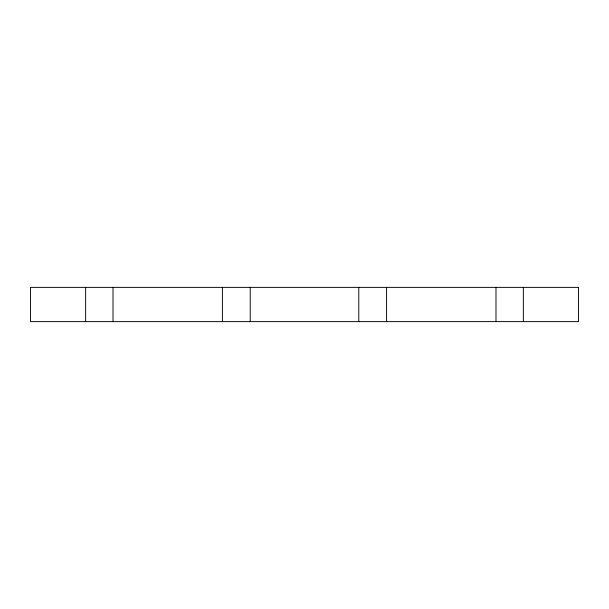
<?xml version="1.0" encoding="UTF-8"?>
<svg xmlns="http://www.w3.org/2000/svg" width="609" height="609" viewBox="0 0 609 609"><rect width="100%" height="100%" fill="white"/><g stroke="black" fill="none" stroke-linecap="round" stroke-linejoin="round"><path stroke-width="0.91" d="M523.359 287.372L523.359 321.628M495.992 287.372L495.992 321.628M386.593 287.372L386.593 321.628M358.777 287.372L358.777 321.628M250.223 287.372L250.223 321.628M222.407 287.372L222.407 321.628M113.008 287.372L113.008 321.628M85.641 287.372L85.641 321.628M578.55 287.372L30.45 287.372L30.45 321.628L578.55 321.628L578.55 287.372"/></g></svg>
